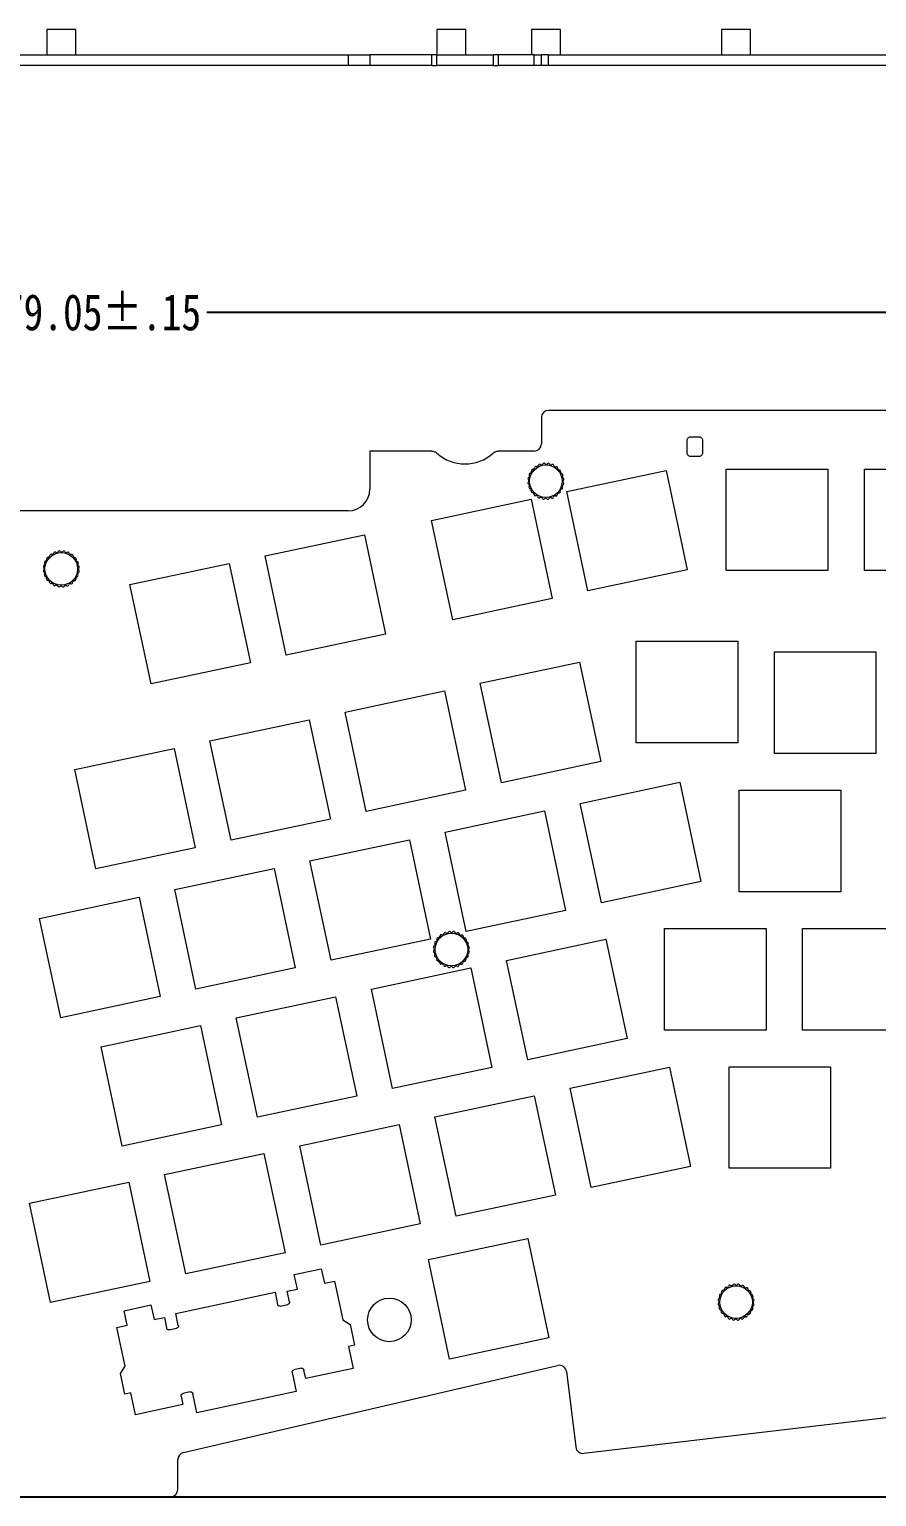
# Model space of a CAD drawing. Header units: inches. Extents: x -365 to 399, y 78 to 478.
# Drawn here: x -103.1 to 13.7, y 77.9 to 280.1 of the extents above; entities that cross this region are included whole.
import ezdxf

# ---------------------------------------------------------------- set-up
doc = ezdxf.new("R2010")
doc.units = ezdxf.units.IN
doc.header["$LTSCALE"] = 2.574606
doc.header["$MEASUREMENT"] = 0
doc.header["$PDMODE"] = 3
doc.header["$PDSIZE"] = 0.3125
doc.layers.get('0').update_dxf_attribs({"linetype": 'CONTINUOUS'})
doc.layers.get('Defpoints').update_dxf_attribs({"linetype": 'CONTINUOUS'})
doc.styles.get("Standard").update_dxf_attribs({"font": 'txt', "width": 0.8})
doc.dimstyles.new('副本 STANDARD', dxfattribs={"dimtxt": 5, "dimasz": 3, "dimexe": 0.125, "dimexo": 0.0625, "dimgap": 0.09, "dimtad": 0, "dimtoh": 1, "dimzin": 4, "dimdsep": 46, "dimtxsty": 'Standard', "dimblk": '_FILLED', "dimcen": 0.09, "dimazin": 1, "dimtp": 0.01, "dimtm": 0.01, "dimtfac": 1, "dimtofl": 0, "dimtmove": 0, "dimatfit": 3, "dimldrblk": '_FILLED', "dimfxl": 1, "dimtolj": 1, "dimtzin": 4, "dimarcsym": 0})

# ---------------------------------------------------------------- blocks, each defined once
blk = doc.blocks.new('_FILLED')
at = {"color": 0, "linetype": 'ByBlock'}
blk.add_solid([(0, 0), (-1, 0.167), (-1, -0.167)], dxfattribs=at)
blk = doc.blocks.new('*D16')
at = {"color": 0, "lineweight": -2, "transparency": 16777216}
for p, q in [((-283.86, 192.47), (-283.86, 241.2)), ((-280.86, 241.08), (-110.09, 241.08)), ((92.19, 241.08), (-78.58, 241.08)), ((95.19, 194.47), (95.19, 241.2))]:
    blk.add_line(p, q, dxfattribs=at)
at = {"layer": 'Defpoints', "color": 0, "transparency": 16777216}
for p in [(95.19, 241.08), (95.19, 194.41), (-283.86, 192.41)]:
    blk.add_point(p, dxfattribs=at)
at = {"color": 0, "lineweight": -2, "transparency": 16777216, "xscale": 3, "yscale": 3, "zscale": 3, "rotation": 180}
blk.add_blockref('_FILLED', (-283.86, 241.08), dxfattribs=at)
at = {"color": 0, "lineweight": -2, "transparency": 16777216, "xscale": 3, "yscale": 3, "zscale": 3}
blk.add_blockref('_FILLED', (95.19, 241.08), dxfattribs=at)
at = {"color": 0, "transparency": 16777216, "insert": (-94.34, 241.08), "char_height": 5, "attachment_point": 5}
blk.add_mtext('\\A1;379.05±.15', dxfattribs=at)
blk = doc.blocks.new('*D17')
at = {"color": 0, "lineweight": -2, "transparency": 16777216}
for p, q in [((30.59, 227.59), (111.16, 227.59)), ((111.04, 224.59), (111.04, 167.49)), ((111.04, 80.88), (111.04, 137.98)), ((-122.23, 77.88), (111.16, 77.88))]:
    blk.add_line(p, q, dxfattribs=at)
at = {"layer": 'Defpoints', "color": 0, "transparency": 16777216}
for p in [(30.52, 227.59), (-122.3, 77.88), (111.04, 77.88)]:
    blk.add_point(p, dxfattribs=at)
at = {"color": 0, "lineweight": -2, "transparency": 16777216, "xscale": 3, "yscale": 3, "zscale": 3}
for p, rotation in [((111.04, 227.59), 90), ((111.04, 77.88), 270)]:
    blk.add_blockref('_FILLED', p, dxfattribs=dict(at, rotation=rotation))
at = {"color": 0, "transparency": 16777216, "insert": (111.04, 152.73), "char_height": 5, "attachment_point": 5, "rotation": 90}
blk.add_mtext('\\A1;149.70±.10', dxfattribs=at)

msp = doc.modelspace()

# ---------------------------------------------------------------- linework, layer by layer
at = {"color": 7, "linetype": 'Continuous', "lineweight": 15}
for p, q in [((-100.659, 280.095), (-100.659, 276.595)), ((-98.628, 280.095), (-100.659, 280.095)), ((-96.659, 280.095), (-98.628, 280.095)), ((-96.659, 276.595), (-96.659, 280.095)), ((-46.884, 280.095), (-46.884, 276.595)), ((-44.854, 280.095), (-46.884, 280.095)), ((-42.884, 280.095), (-44.854, 280.095)), ((-42.884, 276.595), (-42.884, 280.095)), ((-33.857, 280.095), (-33.857, 276.595)), ((-31.827, 280.095), (-33.857, 280.095)), ((-29.857, 280.095), (-31.827, 280.095)), ((-29.857, 276.595), (-29.857, 280.095)), ((-7.641, 280.095), (-7.641, 276.595)), ((-5.611, 280.095), (-7.641, 280.095)), ((-3.641, 280.095), (-5.611, 280.095)), ((-3.641, 276.595), (-3.641, 280.095)), ((-130.85, 276.595), (-59.116, 276.595)), ((-59.116, 275.095), (-130.85, 275.095)), ((-59.116, 276.595), (-59.116, 275.095)), ((-56.116, 275.095), (-59.116, 275.095)), ((-56.116, 276.595), (-56.116, 275.095)), ((-47.572, 276.595), (-56.116, 276.595)), ((-47.572, 275.095), (-56.116, 275.095)), ((-47.572, 275.095), (-47.572, 276.595)), ((-46.9, 275.095), (-46.9, 276.595)), ((-39.112, 275.095), (-46.9, 275.095)), ((-39.112, 276.595), (-39.112, 275.095)), ((-38.441, 276.595), (-38.441, 275.095)), ((-33.477, 276.595), (-38.441, 276.595)), ((-33.477, 275.095), (-38.441, 275.095)), ((-33.477, 275.095), (-33.477, 276.595)), ((-32.477, 275.095), (-33.477, 275.095)), ((-32.477, 275.095), (-32.477, 276.595)), ((-31.477, 275.095), (-32.477, 275.095)), ((-31.477, 275.095), (-31.477, 276.595)), ((-31.477, 276.595), (30.523, 276.595)), ((30.523, 275.095), (-31.477, 275.095)), ((-32.477, 226.586), (-32.477, 222.958)), ((30.523, 227.586), (-31.477, 227.586)), ((-12.376, 221.686), (-12.376, 223.486)), ((-11.926, 223.936), (-10.726, 223.936)), ((-10.276, 223.486), (-10.276, 221.686)), ((-56.116, 221.958), (-56.116, 216.728)), ((-47.572, 221.958), (-56.116, 221.958)), ((-33.477, 221.958), (-38.441, 221.958)), ((-10.726, 221.236), (-11.926, 221.236)), ((-28.972, 216.391), (-15.278, 219.304)), ((-15.278, 219.304), (-12.365, 205.61)), ((-7.011, 205.503), (-7.011, 219.503)), ((-7.011, 219.503), (6.989, 219.503)), ((6.989, 219.503), (6.989, 205.503)), ((12.039, 205.503), (12.039, 219.503)), ((12.039, 219.503), (26.039, 219.503)), ((-26.058, 202.697), (-28.972, 216.391)), ((-47.605, 212.426), (-33.911, 215.34)), ((-33.911, 215.34), (-30.998, 201.646)), ((-59.116, 213.728), (-130.85, 213.728)), ((-44.691, 198.733), (-47.605, 212.426)), ((-70.566, 207.542), (-56.872, 210.455)), ((-56.872, 210.455), (-53.959, 196.761)), ((-89.199, 203.577), (-75.505, 206.491)), ((-75.505, 206.491), (-72.592, 192.797)), ((-67.652, 193.848), (-70.566, 207.542)), ((-12.365, 205.61), (-26.058, 202.697)), ((6.989, 205.503), (-7.011, 205.503)), ((26.039, 205.503), (12.039, 205.503)), ((-86.285, 189.884), (-89.199, 203.577)), ((-30.998, 201.646), (-44.691, 198.733)), ((-53.959, 196.761), (-67.652, 193.848)), ((-19.412, 181.758), (-19.412, 195.758)), ((-19.412, 195.758), (-5.412, 195.758)), ((-5.412, 195.758), (-5.412, 181.758)), ((-0.362, 194.288), (13.638, 194.288)), ((-0.362, 180.288), (-0.362, 194.288)), ((13.638, 194.288), (13.638, 180.288)), ((-72.592, 192.797), (-86.285, 189.884)), ((-40.905, 189.968), (-27.211, 192.881)), ((-27.211, 192.881), (-24.298, 179.188)), ((-59.538, 186.004), (-45.844, 188.917)), ((-45.844, 188.917), (-42.931, 175.223)), ((-37.992, 176.274), (-40.905, 189.968)), ((-78.171, 182.04), (-64.477, 184.953)), ((-64.477, 184.953), (-61.564, 171.259)), ((-56.625, 172.31), (-59.538, 186.004)), ((-75.258, 168.346), (-78.171, 182.04)), ((-96.804, 178.075), (-83.11, 180.989)), ((-83.11, 180.989), (-80.197, 167.295)), ((-5.412, 181.758), (-19.412, 181.758)), ((13.638, 180.288), (-0.362, 180.288)), ((-93.891, 164.382), (-96.804, 178.075)), ((-24.298, 179.188), (-37.992, 176.274)), ((-27.111, 173.426), (-13.417, 176.34)), ((-13.417, 176.34), (-10.504, 162.646)), ((-42.931, 175.223), (-56.625, 172.31)), ((-5.212, 175.238), (8.788, 175.238)), ((-5.212, 161.238), (-5.212, 175.238)), ((8.788, 175.238), (8.788, 161.238)), ((-45.744, 169.462), (-32.05, 172.375)), ((-32.05, 172.375), (-29.137, 158.682)), ((-24.197, 159.733), (-27.111, 173.426)), ((-61.564, 171.259), (-75.258, 168.346)), ((-64.377, 165.498), (-50.683, 168.411)), ((-50.683, 168.411), (-47.77, 154.718)), ((-42.83, 155.769), (-45.744, 169.462)), ((-80.197, 167.295), (-93.891, 164.382)), ((-83.01, 161.534), (-69.316, 164.447)), ((-69.316, 164.447), (-66.403, 150.754)), ((-61.463, 151.804), (-64.377, 165.498)), ((-10.504, 162.646), (-24.197, 159.733)), ((-101.643, 157.57), (-87.949, 160.483)), ((-87.949, 160.483), (-85.036, 146.789)), ((-80.096, 147.84), (-83.01, 161.534)), ((8.788, 161.238), (-5.212, 161.238)), ((-29.137, 158.682), (-42.83, 155.769)), ((-98.729, 143.876), (-101.643, 157.57)), ((-15.512, 156.188), (-1.512, 156.188)), ((-15.512, 142.188), (-15.512, 156.188)), ((-1.512, 156.188), (-1.512, 142.188)), ((3.538, 156.188), (17.538, 156.188)), ((3.538, 142.188), (3.538, 156.188)), ((-47.77, 154.718), (-61.463, 151.804)), ((-37.271, 151.788), (-23.577, 154.702)), ((-23.577, 154.702), (-20.664, 141.008)), ((-34.357, 138.095), (-37.271, 151.788)), ((-66.403, 150.754), (-80.096, 147.84)), ((-55.903, 147.824), (-42.21, 150.738)), ((-42.21, 150.738), (-39.297, 137.044)), ((-52.99, 134.131), (-55.903, 147.824)), ((-85.036, 146.789), (-98.729, 143.876)), ((-74.536, 143.86), (-60.843, 146.773)), ((-60.843, 146.773), (-57.93, 133.08)), ((-71.623, 130.167), (-74.536, 143.86)), ((-93.169, 139.896), (-79.476, 142.809)), ((-79.476, 142.809), (-76.563, 129.116)), ((-1.512, 142.188), (-15.512, 142.188)), ((17.538, 142.188), (3.538, 142.188)), ((-90.256, 126.202), (-93.169, 139.896)), ((-20.664, 141.008), (-34.357, 138.095)), ((-39.297, 137.044), (-52.99, 134.131)), ((-28.523, 134.173), (-14.83, 137.086)), ((-14.83, 137.086), (-11.917, 123.393)), ((-6.612, 137.138), (7.388, 137.138)), ((-6.612, 123.138), (-6.612, 137.138)), ((7.388, 137.138), (7.388, 123.138)), ((-25.61, 120.479), (-28.523, 134.173)), ((-57.93, 133.08), (-71.623, 130.167)), ((-47.156, 130.209), (-33.463, 133.122)), ((-33.463, 133.122), (-30.55, 119.429)), ((-44.243, 116.515), (-47.156, 130.209)), ((-76.563, 129.116), (-90.256, 126.202)), ((-65.789, 126.245), (-52.096, 129.158)), ((-52.096, 129.158), (-49.183, 115.464)), ((-62.876, 112.551), (-65.789, 126.245)), ((-84.422, 122.28), (-70.729, 125.194)), ((-70.729, 125.194), (-67.816, 111.5)), ((-11.917, 123.393), (-25.61, 120.479)), ((-81.509, 108.587), (-84.422, 122.28)), ((7.388, 123.138), (-6.612, 123.138)), ((-103.055, 118.316), (-89.362, 121.23)), ((-89.362, 121.23), (-86.449, 107.536)), ((-30.55, 119.429), (-44.243, 116.515)), ((-100.142, 104.623), (-103.055, 118.316)), ((-49.183, 115.464), (-62.876, 112.551)), ((-48.043, 110.544), (-34.35, 113.457)), ((-34.35, 113.457), (-31.437, 99.764)), ((-67.816, 111.5), (-81.509, 108.587)), ((-66.541, 108.5), (-62.824, 109.29)), ((-62.824, 109.29), (-62.397, 107.285)), ((-45.13, 96.85), (-48.043, 110.544)), ((-86.449, 107.536), (-100.142, 104.623)), ((-66.114, 106.495), (-66.541, 108.5)), ((-62.397, 107.285), (-60.979, 107.587)), ((-60.979, 107.587), (-59.84, 102.232)), ((-82.882, 103.132), (-69.188, 106.045)), ((-69.188, 106.045), (-68.834, 104.382)), ((-67.533, 106.193), (-66.114, 106.495)), ((-67.22, 104.726), (-67.533, 106.193)), ((-90.016, 103.506), (-86.299, 104.296)), ((-89.589, 101.501), (-90.016, 103.506)), ((-86.299, 104.296), (-85.872, 102.291)), ((-82.528, 101.469), (-82.882, 103.132)), ((-68.478, 104.151), (-67.451, 104.37)), ((-91.007, 101.199), (-89.589, 101.501)), ((-89.868, 95.844), (-91.007, 101.199)), ((-85.872, 102.291), (-84.454, 102.593)), ((-84.454, 102.593), (-84.142, 101.126)), ((-83.786, 100.895), (-82.759, 101.113)), ((-59.84, 102.232), (-58.861, 101.597)), ((-58.861, 101.597), (-58.258, 98.76)), ((-31.437, 99.764), (-45.13, 96.85)), ((-58.258, 98.76), (-59.065, 98.588)), ((-59.065, 98.588), (-58.42, 95.556)), ((-90.503, 94.865), (-89.868, 95.844)), ((-81.822, 83.97), (-30.242, 95.964)), ((-65.579, 95.567), (-66.606, 95.348)), ((-64.973, 94.162), (-65.223, 95.336)), ((-58.42, 95.556), (-64.973, 94.162)), ((-29.024, 95.112), (-27.749, 84.727)), ((-89.9, 92.029), (-90.503, 94.865)), ((-66.837, 94.993), (-66.275, 92.352)), ((-89.093, 92.2), (-89.9, 92.029)), ((-88.448, 89.168), (-89.093, 92.2)), ((-82.144, 91.736), (-81.894, 90.562)), ((-80.886, 92.31), (-81.913, 92.092)), ((-79.968, 89.438), (-80.53, 92.079)), ((-66.275, 92.352), (-79.968, 89.438)), ((-26.639, 83.856), (35.19, 91.172)), ((-81.894, 90.562), (-88.448, 89.168)), ((-82.597, 78.883), (-82.597, 82.993)), ((-122.297, 77.883), (-83.597, 77.883))]:
    msp.add_line(p, q, dxfattribs=at)
for centre, radius in [((-31.857, 217.821), 2.25), ((-98.659, 205.731), 2.25), ((-44.884, 153.287), 2.25), ((-53.434, 102.24), 3), ((-5.641, 104.692), 2.25)]:
    msp.add_circle(centre, radius, dxfattribs=at)
for centre, radius, start, end in [((-31.477, 226.586), 1, 90, 180), ((-33.477, 222.958), 1, 270, 0), ((-43.006, 225.997), 5.8, 227.8263, 312.1737), ((-34.358, 218.532), 0.25, 299.75142, 28.50704), ((-33.963, 218.747), 0.2, 160.8285, 208.50704), ((-33.975, 218.72), 0.2, 104.75142, 152.42996), ((-34.089, 219.155), 0.25, 284.75142, 13.50704), ((-33.652, 219.261), 0.2, 145.8285, 193.50704), ((-33.67, 219.238), 0.2, 89.75142, 137.42996), ((-33.668, 219.688), 0.25, 269.75142, 358.50704), ((-33.218, 219.676), 0.2, 130.8285, 178.50704), ((-33.241, 219.658), 0.2, 74.75142, 122.42996), ((-33.123, 220.093), 0.25, 254.75142, 343.50704), ((-32.692, 219.965), 0.2, 115.8285, 163.50704), ((-32.719, 219.954), 0.2, 59.75142, 107.42996), ((-32.492, 220.343), 0.25, 239.75142, 328.50704), ((-32.108, 220.108), 0.2, 100.8285, 148.50704), ((-32.138, 220.104), 0.2, 44.75142, 92.42996), ((-31.818, 220.421), 0.25, 224.75142, 313.50704), ((-31.508, 220.095), 0.2, 85.8285, 133.50704), ((-31.537, 220.099), 0.2, 29.75142, 77.42996), ((-31.146, 220.322), 0.25, 209.75142, 298.50704), ((-30.932, 219.927), 0.2, 70.8285, 118.50704), ((-30.959, 219.938), 0.2, 14.75142, 62.42996), ((-30.523, 220.053), 0.25, 194.75142, 283.50704), ((-30.418, 219.616), 0.2, 55.8285, 103.50704), ((-30.441, 219.634), 0.2, 359.75142, 47.42996), ((-29.991, 219.632), 0.25, 179.75142, 268.50704), ((-30.003, 219.182), 0.2, 40.8285, 88.50704), ((-30.02, 219.205), 0.2, 344.75142, 32.42996), ((-29.586, 219.087), 0.25, 164.75142, 253.50704), ((-29.714, 218.656), 0.2, 25.8285, 73.50704), ((-29.336, 218.456), 0.25, 149.75142, 238.50704), ((-29.725, 218.683), 0.2, 329.75142, 17.42996), ((-59.116, 216.728), 3, 270, 0), ((-34.14, 217.541), 0.2, 134.75142, 182.42996), ((-34.144, 217.57), 0.2, 190.8285, 238.50704), ((-34.131, 218.171), 0.2, 175.8285, 223.50704), ((-34.135, 218.142), 0.2, 119.75142, 167.42996), ((-34.457, 217.861), 0.25, 314.75142, 43.50704), ((-34.379, 217.187), 0.25, 329.75142, 58.50704), ((-33.99, 216.96), 0.2, 149.75142, 197.42996), ((-34.001, 216.987), 0.2, 205.8285, 253.50704), ((-34.129, 216.556), 0.25, 344.75142, 73.50704), ((-33.694, 216.437), 0.2, 164.75142, 212.42996), ((-30.063, 216.382), 0.2, 325.8285, 13.50704), ((-29.626, 216.487), 0.25, 104.75142, 193.50704), ((-29.74, 216.923), 0.2, 284.75142, 332.42996), ((-29.357, 217.11), 0.25, 119.75142, 208.50704), ((-29.752, 216.896), 0.2, 340.8285, 28.50704), ((-29.258, 217.782), 0.25, 134.75142, 223.50704), ((-29.58, 217.501), 0.2, 299.75142, 347.42996), ((-29.571, 218.072), 0.2, 10.8285, 58.50704), ((-29.584, 217.472), 0.2, 355.8285, 43.50704), ((-29.575, 218.101), 0.2, 314.75142, 2.42996), ((-33.712, 216.461), 0.2, 220.8285, 268.50704), ((-33.724, 216.011), 0.25, 359.75142, 88.50704), ((-33.274, 216.009), 0.2, 179.75142, 227.42996), ((-33.297, 216.027), 0.2, 235.8285, 283.50704), ((-33.192, 215.59), 0.25, 14.75142, 103.50704), ((-32.756, 215.704), 0.2, 194.75142, 242.42996), ((-32.783, 215.716), 0.2, 250.8285, 298.50704), ((-32.568, 215.321), 0.25, 29.75142, 118.50704), ((-32.178, 215.544), 0.2, 209.75142, 257.42996), ((-32.207, 215.548), 0.2, 265.8285, 313.50704), ((-31.897, 215.222), 0.25, 44.75142, 133.50704), ((-31.577, 215.539), 0.2, 224.75142, 272.42996), ((-31.607, 215.535), 0.2, 280.8285, 328.50704), ((-31.223, 215.3), 0.25, 59.75142, 148.50704), ((-30.996, 215.689), 0.2, 239.75142, 287.42996), ((-31.023, 215.678), 0.2, 295.8285, 343.50704), ((-30.592, 215.55), 0.25, 74.75142, 163.50704), ((-30.473, 215.984), 0.2, 254.75142, 302.42996), ((-30.497, 215.967), 0.2, 310.8285, 358.50704), ((-30.047, 215.955), 0.25, 89.75142, 178.50704), ((-30.045, 216.405), 0.2, 269.75142, 317.42996), ((-101.16, 206.442), 0.25, 299.75142, 28.50704), ((-100.764, 206.656), 0.2, 160.8285, 208.50704), ((-100.776, 206.629), 0.2, 104.75142, 152.42996), ((-100.89, 207.065), 0.25, 284.75142, 13.50704), ((-100.453, 207.17), 0.2, 145.8285, 193.50704), ((-100.471, 207.147), 0.2, 89.75142, 137.42996), ((-100.469, 207.597), 0.25, 269.75142, 358.50704), ((-100.019, 207.585), 0.2, 130.8285, 178.50704), ((-100.043, 207.568), 0.2, 74.75142, 122.42996), ((-99.924, 208.002), 0.25, 254.75142, 343.50704), ((-99.493, 207.874), 0.2, 115.8285, 163.50704), ((-99.52, 207.863), 0.2, 59.75142, 107.42996), ((-99.293, 208.252), 0.25, 239.75142, 328.50704), ((-98.91, 208.017), 0.2, 100.8285, 148.50704), ((-98.939, 208.013), 0.2, 44.75142, 92.42996), ((-98.619, 208.33), 0.25, 224.75142, 313.50704), ((-98.309, 208.004), 0.2, 85.8285, 133.50704), ((-98.338, 208.008), 0.2, 29.75142, 77.42996), ((-97.948, 208.231), 0.25, 209.75142, 298.50704), ((-97.733, 207.836), 0.2, 70.8285, 118.50704), ((-97.76, 207.848), 0.2, 14.75142, 62.42996), ((-97.325, 207.962), 0.25, 194.75142, 283.50704), ((-97.22, 207.525), 0.2, 55.8285, 103.50704), ((-97.242, 207.543), 0.2, 359.75142, 47.42996), ((-96.792, 207.541), 0.25, 179.75142, 268.50704), ((-96.804, 207.091), 0.2, 40.8285, 88.50704), ((-96.822, 207.115), 0.2, 344.75142, 32.42996), ((-96.388, 206.996), 0.25, 164.75142, 253.50704), ((-96.515, 206.565), 0.2, 25.8285, 73.50704), ((-96.137, 206.365), 0.25, 149.75142, 238.50704), ((-96.526, 206.592), 0.2, 329.75142, 17.42996), ((-100.942, 205.451), 0.2, 134.75142, 182.42996), ((-100.945, 205.48), 0.2, 190.8285, 238.50704), ((-100.932, 206.08), 0.2, 175.8285, 223.50704), ((-100.936, 206.051), 0.2, 119.75142, 167.42996), ((-101.258, 205.77), 0.25, 314.75142, 43.50704), ((-101.18, 205.096), 0.25, 329.75142, 58.50704), ((-100.791, 204.869), 0.2, 149.75142, 197.42996), ((-100.802, 204.896), 0.2, 205.8285, 253.50704), ((-100.93, 204.465), 0.25, 344.75142, 73.50704), ((-100.496, 204.347), 0.2, 164.75142, 212.42996), ((-100.513, 204.37), 0.2, 220.8285, 268.50704), ((-96.865, 204.291), 0.2, 325.8285, 13.50704), ((-96.427, 204.397), 0.25, 104.75142, 193.50704), ((-96.542, 204.832), 0.2, 284.75142, 332.42996), ((-96.158, 205.02), 0.25, 119.75142, 208.50704), ((-96.553, 204.805), 0.2, 340.8285, 28.50704), ((-96.059, 205.691), 0.25, 134.75142, 223.50704), ((-96.381, 205.41), 0.2, 299.75142, 347.42996), ((-96.372, 205.982), 0.2, 10.8285, 58.50704), ((-96.385, 205.381), 0.2, 355.8285, 43.50704), ((-96.376, 206.011), 0.2, 314.75142, 2.42996), ((-100.525, 203.92), 0.25, 359.75142, 88.50704), ((-100.075, 203.918), 0.2, 179.75142, 227.42996), ((-100.098, 203.936), 0.2, 235.8285, 283.50704), ((-99.993, 203.499), 0.25, 14.75142, 103.50704), ((-99.558, 203.614), 0.2, 194.75142, 242.42996), ((-99.584, 203.625), 0.2, 250.8285, 298.50704), ((-99.37, 203.23), 0.25, 29.75142, 118.50704), ((-98.979, 203.453), 0.2, 209.75142, 257.42996), ((-99.008, 203.457), 0.2, 265.8285, 313.50704), ((-98.698, 203.131), 0.25, 44.75142, 133.50704), ((-98.379, 203.448), 0.2, 224.75142, 272.42996), ((-98.408, 203.444), 0.2, 280.8285, 328.50704), ((-98.024, 203.209), 0.25, 59.75142, 148.50704), ((-97.797, 203.598), 0.2, 239.75142, 287.42996), ((-97.825, 203.587), 0.2, 295.8285, 343.50704), ((-97.393, 203.459), 0.25, 74.75142, 163.50704), ((-97.275, 203.894), 0.2, 254.75142, 302.42996), ((-97.298, 203.876), 0.2, 310.8285, 358.50704), ((-96.848, 203.864), 0.25, 89.75142, 178.50704), ((-96.846, 204.314), 0.2, 269.75142, 317.42996), ((-45.135, 155.573), 0.2, 100.8285, 148.50704), ((-45.164, 155.57), 0.2, 44.75142, 92.42996), ((-44.844, 155.887), 0.25, 224.75142, 313.50704), ((-44.535, 155.56), 0.2, 85.8285, 133.50704), ((-44.564, 155.564), 0.2, 29.75142, 77.42996), ((-47.162, 153.607), 0.2, 119.75142, 167.42996), ((-47.385, 153.998), 0.25, 299.75142, 28.50704), ((-46.989, 154.213), 0.2, 160.8285, 208.50704), ((-47.001, 154.186), 0.2, 104.75142, 152.42996), ((-47.116, 154.621), 0.25, 284.75142, 13.50704), ((-46.678, 154.726), 0.2, 145.8285, 193.50704), ((-46.696, 154.703), 0.2, 89.75142, 137.42996), ((-46.694, 155.153), 0.25, 269.75142, 358.50704), ((-46.244, 155.141), 0.2, 130.8285, 178.50704), ((-46.268, 155.124), 0.2, 74.75142, 122.42996), ((-46.15, 155.558), 0.25, 254.75142, 343.50704), ((-45.718, 155.43), 0.2, 115.8285, 163.50704), ((-45.745, 155.42), 0.2, 59.75142, 107.42996), ((-45.519, 155.808), 0.25, 239.75142, 328.50704), ((-44.173, 155.788), 0.25, 209.75142, 298.50704), ((-43.958, 155.392), 0.2, 70.8285, 118.50704), ((-43.985, 155.404), 0.2, 14.75142, 62.42996), ((-43.55, 155.519), 0.25, 194.75142, 283.50704), ((-43.445, 155.081), 0.2, 55.8285, 103.50704), ((-43.468, 155.099), 0.2, 359.75142, 47.42996), ((-43.018, 155.097), 0.25, 179.75142, 268.50704), ((-43.03, 154.647), 0.2, 40.8285, 88.50704), ((-43.047, 154.671), 0.2, 344.75142, 32.42996), ((-42.613, 154.553), 0.25, 164.75142, 253.50704), ((-42.741, 154.121), 0.2, 25.8285, 73.50704), ((-42.363, 153.922), 0.25, 149.75142, 238.50704), ((-42.751, 154.148), 0.2, 329.75142, 17.42996), ((-42.598, 153.538), 0.2, 10.8285, 58.50704), ((-47.167, 153.007), 0.2, 134.75142, 182.42996), ((-47.17, 153.036), 0.2, 190.8285, 238.50704), ((-47.157, 153.636), 0.2, 175.8285, 223.50704), ((-47.484, 153.326), 0.25, 314.75142, 43.50704), ((-47.405, 152.652), 0.25, 329.75142, 58.50704), ((-47.017, 152.426), 0.2, 149.75142, 197.42996), ((-47.027, 152.453), 0.2, 205.8285, 253.50704), ((-47.155, 152.021), 0.25, 344.75142, 73.50704), ((-46.721, 151.903), 0.2, 164.75142, 212.42996), ((-46.738, 151.926), 0.2, 220.8285, 268.50704), ((-46.75, 151.477), 0.25, 359.75142, 88.50704), ((-43.074, 151.421), 0.25, 89.75142, 178.50704), ((-43.072, 151.871), 0.2, 269.75142, 317.42996), ((-43.09, 151.848), 0.2, 325.8285, 13.50704), ((-42.652, 151.953), 0.25, 104.75142, 193.50704), ((-42.767, 152.388), 0.2, 284.75142, 332.42996), ((-42.383, 152.576), 0.25, 119.75142, 208.50704), ((-42.779, 152.361), 0.2, 340.8285, 28.50704), ((-42.284, 153.247), 0.25, 134.75142, 223.50704), ((-42.606, 152.967), 0.2, 299.75142, 347.42996), ((-42.611, 152.938), 0.2, 355.8285, 43.50704), ((-42.601, 153.567), 0.2, 314.75142, 2.42996), ((-46.3, 151.475), 0.2, 179.75142, 227.42996), ((-46.323, 151.493), 0.2, 235.8285, 283.50704), ((-46.218, 151.055), 0.25, 14.75142, 103.50704), ((-45.783, 151.17), 0.2, 194.75142, 242.42996), ((-45.81, 151.181), 0.2, 250.8285, 298.50704), ((-45.595, 150.786), 0.25, 29.75142, 118.50704), ((-45.204, 151.009), 0.2, 209.75142, 257.42996), ((-45.233, 151.014), 0.2, 265.8285, 313.50704), ((-44.924, 150.687), 0.25, 44.75142, 133.50704), ((-44.604, 151.004), 0.2, 224.75142, 272.42996), ((-44.633, 151.001), 0.2, 280.8285, 328.50704), ((-44.249, 150.766), 0.25, 59.75142, 148.50704), ((-44.023, 151.154), 0.2, 239.75142, 287.42996), ((-44.05, 151.143), 0.2, 295.8285, 343.50704), ((-43.618, 151.016), 0.25, 74.75142, 163.50704), ((-43.5, 151.45), 0.2, 254.75142, 302.42996), ((-43.524, 151.432), 0.2, 310.8285, 358.50704), ((-5.892, 106.978), 0.2, 100.8285, 148.50704), ((-5.921, 106.975), 0.2, 44.75142, 92.42996), ((-7.919, 105.012), 0.2, 119.75142, 167.42996), ((-8.142, 105.403), 0.25, 299.75142, 28.50704), ((-7.747, 105.618), 0.2, 160.8285, 208.50704), ((-7.759, 105.591), 0.2, 104.75142, 152.42996), ((-7.873, 106.026), 0.25, 284.75142, 13.50704), ((-7.436, 106.131), 0.2, 145.8285, 193.50704), ((-7.454, 106.108), 0.2, 89.75142, 137.42996), ((-7.452, 106.558), 0.25, 269.75142, 358.50704), ((-7.002, 106.547), 0.2, 130.8285, 178.50704), ((-7.025, 106.529), 0.2, 74.75142, 122.42996), ((-6.907, 106.963), 0.25, 254.75142, 343.50704), ((-6.476, 106.836), 0.2, 115.8285, 163.50704), ((-6.503, 106.825), 0.2, 59.75142, 107.42996), ((-6.276, 107.213), 0.25, 239.75142, 328.50704), ((-5.602, 107.292), 0.25, 224.75142, 313.50704), ((-5.292, 106.965), 0.2, 85.8285, 133.50704), ((-5.321, 106.97), 0.2, 29.75142, 77.42996), ((-4.93, 107.193), 0.25, 209.75142, 298.50704), ((-4.716, 106.798), 0.2, 70.8285, 118.50704), ((-4.743, 106.809), 0.2, 14.75142, 62.42996), ((-4.307, 106.924), 0.25, 194.75142, 283.50704), ((-4.202, 106.486), 0.2, 55.8285, 103.50704), ((-4.225, 106.504), 0.2, 359.75142, 47.42996), ((-3.775, 106.502), 0.25, 179.75142, 268.50704), ((-3.787, 106.053), 0.2, 40.8285, 88.50704), ((-3.804, 106.076), 0.2, 344.75142, 32.42996), ((-3.37, 105.958), 0.25, 164.75142, 253.50704), ((-3.498, 105.526), 0.2, 25.8285, 73.50704), ((-3.12, 105.327), 0.25, 149.75142, 238.50704), ((-3.509, 105.554), 0.2, 329.75142, 17.42996), ((-7.924, 104.412), 0.2, 134.75142, 182.42996), ((-7.928, 104.441), 0.2, 190.8285, 238.50704), ((-7.915, 105.041), 0.2, 175.8285, 223.50704), ((-8.241, 104.732), 0.25, 314.75142, 43.50704), ((-8.163, 104.057), 0.25, 329.75142, 58.50704), ((-7.774, 103.831), 0.2, 149.75142, 197.42996), ((-7.785, 103.858), 0.2, 205.8285, 253.50704), ((-7.913, 103.426), 0.25, 344.75142, 73.50704), ((-7.478, 103.308), 0.2, 164.75142, 212.42996), ((-7.496, 103.332), 0.2, 220.8285, 268.50704), ((-7.508, 102.882), 0.25, 359.75142, 88.50704), ((-3.829, 103.276), 0.2, 269.75142, 317.42996), ((-3.847, 103.253), 0.2, 325.8285, 13.50704), ((-3.41, 103.358), 0.25, 104.75142, 193.50704), ((-3.524, 103.793), 0.2, 284.75142, 332.42996), ((-3.141, 103.981), 0.25, 119.75142, 208.50704), ((-3.536, 103.766), 0.2, 340.8285, 28.50704), ((-3.042, 104.653), 0.25, 134.75142, 223.50704), ((-3.364, 104.372), 0.2, 299.75142, 347.42996), ((-3.355, 104.943), 0.2, 10.8285, 58.50704), ((-3.368, 104.343), 0.2, 355.8285, 43.50704), ((-3.359, 104.972), 0.2, 314.75142, 2.42996), ((-7.058, 102.88), 0.2, 179.75142, 227.42996), ((-7.081, 102.898), 0.2, 235.8285, 283.50704), ((-6.976, 102.46), 0.25, 14.75142, 103.50704), ((-6.54, 102.575), 0.2, 194.75142, 242.42996), ((-6.567, 102.587), 0.2, 250.8285, 298.50704), ((-6.352, 102.191), 0.25, 29.75142, 118.50704), ((-5.962, 102.415), 0.2, 209.75142, 257.42996), ((-5.991, 102.419), 0.2, 265.8285, 313.50704), ((-5.681, 102.092), 0.25, 44.75142, 133.50704), ((-5.361, 102.409), 0.2, 224.75142, 272.42996), ((-5.39, 102.406), 0.2, 280.8285, 328.50704), ((-5.007, 102.171), 0.25, 59.75142, 148.50704), ((-4.78, 102.56), 0.2, 239.75142, 287.42996), ((-4.807, 102.549), 0.2, 295.8285, 343.50704), ((-4.376, 102.421), 0.25, 74.75142, 163.50704), ((-4.257, 102.855), 0.2, 254.75142, 302.42996), ((-4.281, 102.838), 0.2, 310.8285, 358.50704), ((-3.831, 102.826), 0.25, 89.75142, 178.50704), ((-30.017, 94.99), 1, 7, 103.01383), ((-81.597, 82.996), 1, 103.01213, 180.15589), ((-26.757, 84.849), 1, 187, 276.74784), ((-83.597, 78.883), 1, 270, 0)]:
    msp.add_arc(centre, radius, start, end, dxfattribs=at)
for points, knots in [([(-59.116, 276.595), (-58.723, 276.595), (-57.937, 276.595), (-56.945, 276.595), (-56.252, 276.595), (-56.161, 276.595), (-56.116, 276.595)], [0, 0, 0, 0, 0.2499999, 0.4999998, 0.7499996, 1, 1, 1, 1]), ([(-46.9, 276.595), (-46.948, 276.595), (-47.043, 276.595), (-47.21, 276.595), (-47.388, 276.595), (-47.51, 276.595), (-47.572, 276.595)], [0, 0, 0, 0, 0.2499994, 0.5000026, 0.75, 1, 1, 1, 1]), ([(-47.572, 275.095), (-47.51, 275.095), (-47.388, 275.095), (-47.21, 275.095), (-47.043, 275.095), (-46.948, 275.095), (-46.9, 275.095)], [0, 0, 0, 0, 0.25, 0.4999974, 0.7500006, 1, 1, 1, 1]), ([(-46.9, 276.595), (-46.321, 276.595), (-45.163, 276.595), (-43.006, 276.595), (-40.85, 276.595), (-39.692, 276.595), (-39.112, 276.595)], [0, 0, 0, 0, 0.2499999, 0.5, 0.75, 1, 1, 1, 1]), ([(-38.441, 276.595), (-38.502, 276.595), (-38.625, 276.595), (-38.803, 276.595), (-38.969, 276.595), (-39.065, 276.595), (-39.112, 276.595)], [0, 0, 0, 0, 0.25, 0.499998, 0.7500011, 1, 1, 1, 1]), ([(-39.112, 275.095), (-39.065, 275.095), (-38.969, 275.095), (-38.803, 275.095), (-38.625, 275.095), (-38.502, 275.095), (-38.441, 275.095)], [0, 0, 0, 0, 0.2499989, 0.500002, 0.75, 1, 1, 1, 1]), ([(-33.477, 276.595), (-33.346, 276.595), (-33.083, 276.595), (-32.753, 276.595), (-32.522, 276.595), (-32.492, 276.595), (-32.477, 276.595)], [0, 0, 0, 0, 0.2500002, 0.500001, 0.7499995, 1, 1, 1, 1]), ([(-31.477, 276.595), (-31.608, 276.595), (-31.87, 276.595), (-32.2, 276.595), (-32.431, 276.595), (-32.462, 276.595), (-32.477, 276.595)], [0, 0, 0, 0, 0.24999996, 0.49999765, 0.74999985, 1, 1, 1, 1]), ([(-12.376, 223.486), (-12.37, 223.545), (-12.356, 223.663), (-12.252, 223.811), (-12.103, 223.915), (-11.985, 223.929), (-11.926, 223.936)], [0, 0, 0, 0, 0.2499979, 0.4999952, 0.7499984, 1, 1, 1, 1]), ([(-10.726, 223.936), (-10.667, 223.929), (-10.55, 223.915), (-10.401, 223.811), (-10.297, 223.663), (-10.283, 223.545), (-10.276, 223.486)], [0, 0, 0, 0, 0.2500016, 0.5000048, 0.7500021, 1, 1, 1, 1]), ([(-47.572, 221.958), (-47.51, 221.954), (-47.388, 221.948), (-47.21, 221.895), (-47.043, 221.815), (-46.948, 221.738), (-46.9, 221.699)], [0, 0, 0, 0, 0.25, 0.4999974, 0.7500006, 1, 1, 1, 1]), ([(-39.112, 221.699), (-39.065, 221.738), (-38.969, 221.815), (-38.803, 221.895), (-38.625, 221.948), (-38.502, 221.954), (-38.441, 221.958)], [0, 0, 0, 0, 0.2499989, 0.500002, 0.75, 1, 1, 1, 1]), ([(-11.926, 221.236), (-11.985, 221.243), (-12.103, 221.256), (-12.252, 221.36), (-12.356, 221.509), (-12.37, 221.627), (-12.376, 221.686)], [0, 0, 0, 0, 0.2499974, 0.4999985, 0.7499937, 1, 1, 1, 1]), ([(-10.276, 221.686), (-10.283, 221.627), (-10.297, 221.509), (-10.401, 221.36), (-10.55, 221.256), (-10.667, 221.243), (-10.726, 221.236)], [0, 0, 0, 0, 0.2500063, 0.5000015, 0.7500026, 1, 1, 1, 1]), ([(-68.478, 104.151), (-68.518, 104.148), (-68.597, 104.14), (-68.708, 104.187), (-68.797, 104.27), (-68.822, 104.345), (-68.834, 104.382)], [0, 0, 0, 0, 0.2500006, 0.5000008, 0.7500003, 1, 1, 1, 1]), ([(-67.22, 104.726), (-67.217, 104.686), (-67.209, 104.608), (-67.256, 104.496), (-67.339, 104.408), (-67.414, 104.382), (-67.451, 104.37)], [0, 0, 0, 0, 0.2499939, 0.4999952, 0.749996, 1, 1, 1, 1]), ([(-83.786, 100.895), (-83.825, 100.891), (-83.904, 100.884), (-84.016, 100.931), (-84.104, 101.013), (-84.129, 101.088), (-84.142, 101.126)], [0, 0, 0, 0, 0.2500024, 0.5000044, 0.7500058, 1, 1, 1, 1]), ([(-82.528, 101.469), (-82.524, 101.43), (-82.517, 101.351), (-82.564, 101.24), (-82.646, 101.151), (-82.721, 101.126), (-82.759, 101.113)], [0, 0, 0, 0, 0.2500017, 0.4999955, 0.7499961, 1, 1, 1, 1]), ([(-66.837, 94.993), (-66.841, 95.032), (-66.848, 95.111), (-66.801, 95.222), (-66.718, 95.311), (-66.643, 95.336), (-66.606, 95.348)], [0, 0, 0, 0, 0.2500017, 0.4999985, 0.7499993, 1, 1, 1, 1]), ([(-65.579, 95.567), (-65.539, 95.571), (-65.461, 95.578), (-65.349, 95.531), (-65.261, 95.448), (-65.235, 95.373), (-65.223, 95.336)], [0, 0, 0, 0, 0.2499956, 0.4999988, 0.7500015, 1, 1, 1, 1]), ([(-82.144, 91.736), (-82.148, 91.775), (-82.155, 91.854), (-82.108, 91.966), (-82.026, 92.054), (-81.951, 92.079), (-81.913, 92.092)], [0, 0, 0, 0, 0.2500023, 0.4999998, 0.7499955, 1, 1, 1, 1]), ([(-80.886, 92.31), (-80.847, 92.314), (-80.768, 92.322), (-80.657, 92.274), (-80.568, 92.192), (-80.543, 92.117), (-80.53, 92.079)], [0, 0, 0, 0, 0.2499939, 0.4999952, 0.749996, 1, 1, 1, 1])]:
    msp.add_open_spline(points, degree=3, knots=knots, dxfattribs=at)

# ---------------------------------------------------------------- dimensions: what is measured, and where the dimension line sits
at = {"color": 3}
dim = msp.add_linear_dim(base=(95.188, 241.076), p1=(-283.862, 192.408), p2=(95.188, 194.408), dimstyle='副本 STANDARD', override={"dimtol": 1, "dimtp": 0.15, "dimtm": 0.15}, dxfattribs=at)
dim.commit()
dim.dimension.update_dxf_attribs({"geometry": '*D16', "text_midpoint": (-94.337, 241.076)})
dim = msp.add_linear_dim(base=(111.036, 77.883), p1=(30.523, 227.586), p2=(-122.297, 77.883), angle=90, dimstyle='副本 STANDARD', override={"dimtol": 1, "dimtp": 0.1, "dimtm": 0.1}, dxfattribs=at)
dim.commit()
dim.dimension.update_dxf_attribs({"geometry": '*D17', "text_midpoint": (111.036, 152.734)})

doc.saveas('drawing.dxf')
